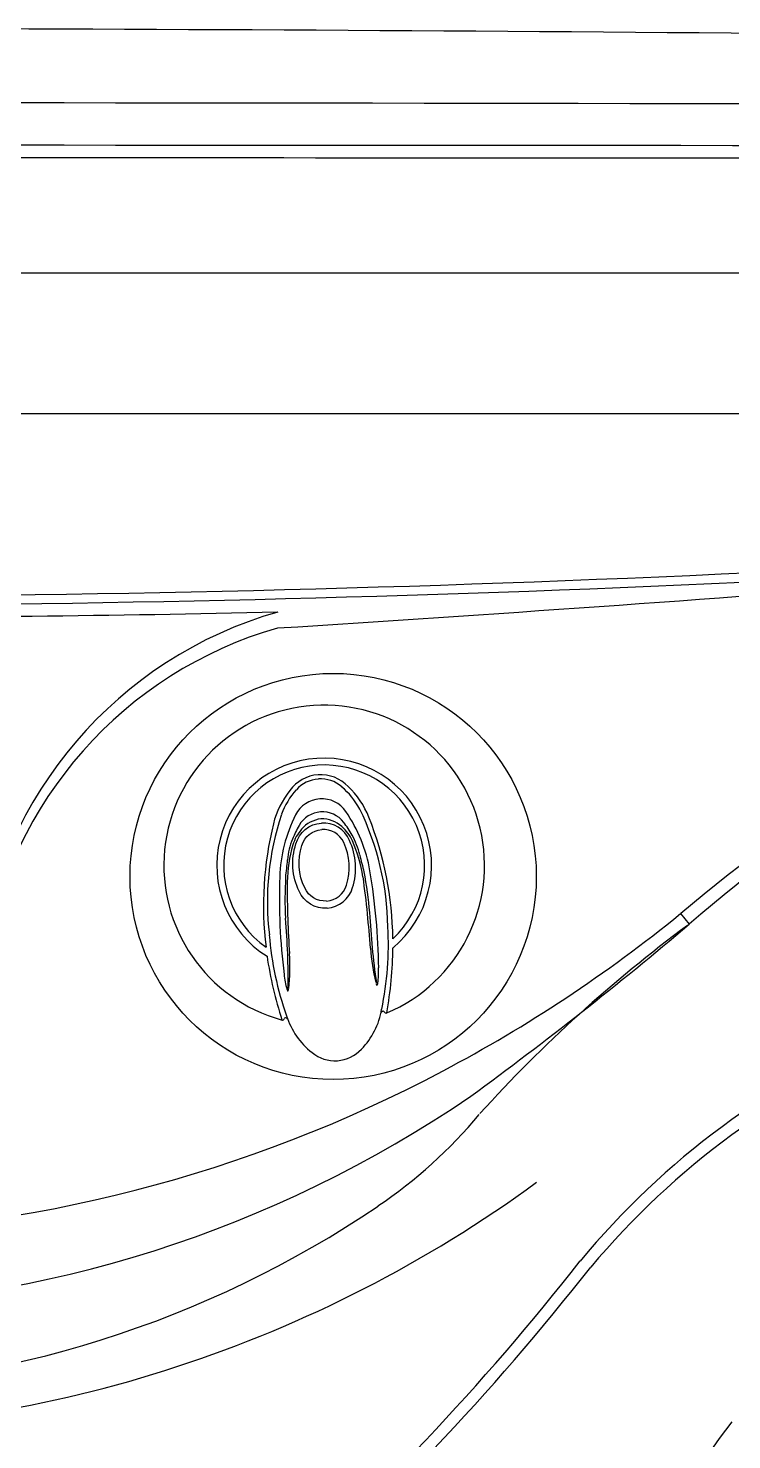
# Model space of a CAD drawing. Extents: x 1075 to 1144, y 510 to 635.
# Drawn here: x 1113.57 to 1119.49, y 575.7 to 587.59 of the extents above; entities that cross this region are included whole.
import ezdxf

# ---------------------------------------------------------------- set-up
doc = ezdxf.new("R2010")
doc.units = 0
doc.header["$MEASUREMENT"] = 0
doc.layers.add('1', color=4, linetype='Continuous')

# ---------------------------------------------------------------- blocks, each defined once
blk = doc.blocks.new('19 HS TX')
at = {"layer": '1', "color": 2, "linetype": 'Continuous'}
blk.add_line((16.83, 64.547), (50.721, 64.547), dxfattribs=at)
at = {"layer": '1', "color": 3, "linetype": 'Continuous'}
blk.add_line((43.3, 60.334), (43.372, 60.244), dxfattribs=at)
at = {"layer": '1', "color": 3}
for points in [[(40.322, 60.38, -0.315142), (40.086, 60.522, -0.18995), (40.059, 60.921, -0.321841), (40.274, 61.097, -0.321841)], [(40.318, 60.44, -0.313827), (40.134, 60.55, -0.191301), (40.109, 60.908, -0.313824), (40.277, 61.042, -0.313824)], [(40.322, 60.38, 0.315142), (40.537, 60.553, 0.18995), (40.51, 60.951, 0.321841), (40.274, 61.097, 0.321841)], [(40.318, 60.44, 0.313827), (40.486, 60.573, 0.191301), (40.462, 60.932, 0.313824), (40.277, 61.042, 0.313824)]]:
    blk.add_lwpolyline(points, format="xyb", dxfattribs=at)
blk.add_circle((40.373, 60.647), 1.711, dxfattribs=at)
at = {"layer": '1', "linetype": 'Continuous'}
blk.add_arc((33.776, -1099.189), 1166.982, 89.155071, 90.84486, dxfattribs=at)
at = {"layer": '1', "color": 3, "linetype": 'Continuous'}
for centre, radius, start, end in [((33.776, -5184.989), 5252.154, 89.848816, 90.151184), ((34.106, -12829.045), 12895.852, 89.9398988, 90.0630368), ((33.769, -50919.373), 50986.073, 89.9806691, 90.0193119), ((33.735, 14068134.114), 14068068.383, 269.9999310999, 270.0000692134), ((35.204, 246.93), 183.928, 264.36224, 274.83967), ((35.238, 247.535), 184.608, 264.62315, 274.81362), ((14.688, 458.757), 396.819, 273.64354, 275.211), ((52.455, 49.496), 14.187, 96.9877, 130.1881), ((52.638, 49.582), 14.126, 97.7668, 130.9948), ((40.874, 59.502), 3.509, 106.0175, 172.7572), ((40.859, 59.414), 3.46, 106.0006, 171.0749), ((35.668, 69.687), 12.071, 297.8129, 309.2148), ((22.126, 85.343), 32.884, 306.168, 310.2477), ((50.458, 50.638), 11.937, 126.493, 137.8479), ((47.67, 53.1), 6.764, 112.5188, 140.4465), ((47.755, 52.987), 6.801, 112.5079, 140.0285), ((35.757, 69.451), 11.821, 244.2271, 297.9684), ((35.775, 67.21), 10.195, 238.0821, 304.3815), ((38.456, 61.265), 4.097, 304.0566, 320.1982), ((35.711, 65.326), 9, 270.968, 304.0566), ((25.628, 70.61), 21.388, 311.199, 321.882), ((26.064, 70.244), 20.92, 310.8916, 321.9704), ((62.85, 41.853), 23.816, 143.4009, 150.16)]:
    blk.add_arc(centre, radius, start, end, dxfattribs=at)
at = {"layer": '1', "color": 2, "linetype": 'Continuous'}
for centre, radius, start, end in [((35.824, 242.376), 179.547, 268.66223, 271.30259), ((35.68, 66.835), 10.856, 270.0861, 306.169)]:
    blk.add_arc(centre, radius, start, end, dxfattribs=at)
at = {"layer": '1', "color": 3}
for centre, radius, start, end in [((40.297, 60.74), 1.35, 93.8408, 254.7641), ((40.298, 60.74), 1.35, 292.9562, 93.8796), ((40.297, 60.74), 0.904, 93.8312, 237.8759), ((40.298, 60.74), 0.904, 309.8444, 93.8891), ((40.297, 60.74), 0.846, 93.8292, 234.6452), ((40.267, 61.188), 0.316, 93.8038, 144.6265), ((40.298, 60.74), 0.846, 313.0751, 93.8911), ((40.268, 61.188), 0.316, 43.0938, 93.9166), ((40.575, 60.915), 0.727, 141.1756, 165.9741), ((40.571, 60.928), 0.679, 138.5137, 159.0808), ((40.266, 61.197), 0.271, 93.6816, 138.5137), ((40.268, 61.198), 0.271, 49.2066, 94.0388), ((40.001, 60.889), 0.679, 28.6395, 49.2066), ((39.999, 60.877), 0.727, 21.7462, 46.5447), ((40.276, 61.054), 0.247, 93.7749, 153.2211), ((40.277, 61.054), 0.247, 34.4992, 93.9454), ((42.153, 60.436), 2.334, 161.6771, 186.9349), ((41.171, 60.602), 1.249, 153.2211, 178.1354), ((40.283, 60.964), 0.227, 93.945, 150.0289), ((40.305, 60.869), 0.266, 97.6124, 138.4902), ((40.282, 60.964), 0.227, 37.6914, 93.7754), ((40.272, 60.867), 0.266, 49.2301, 90.1079), ((39.451, 60.486), 1.249, 9.5849, 34.4992), ((38.5, 60.19), 2.334, 0.7854, 26.0432), ((38.035, 60.093), 2.841, 0.582, 21.7462), ((42.627, 60.403), 2.841, 165.9741, 187.1384), ((40.843, 60.641), 0.873, 150.0289, 158.4585), ((40.368, 60.813), 0.349, 138.4902, 163.4287), ((40.218, 60.803), 0.349, 24.2916, 49.2301), ((39.771, 60.569), 0.873, 29.2618, 37.6914), ((41.112, 60.592), 1.125, 163.4287, 179.5917), ((40.618, 60.73), 0.632, 158.4585, 174.8358), ((39.981, 60.687), 0.632, 12.8845, 29.2618), ((39.51, 60.484), 1.125, 8.1286, 24.2916), ((35.818, 61.163), 4.188, 352.8283, 354.8358), ((44.68, 61.761), 4.188, 192.8845, 194.892), ((37.874, 60.127), 2.815, 4.391, 11.4426), ((35.432, 59.808), 5.325, 0.7336, 9.5849), ((45.245, 60.47), 5.325, 178.1354, 186.9867), ((42.782, 60.458), 2.815, 176.2778, 183.3293), ((47.274, 60.548), 7.288, 179.5917, 182.0568), ((33.41, 59.613), 7.288, 5.6636, 8.1286), ((33.511, 59.745), 6.484, 359.6053, 4.8603), ((30.153, 59.29), 10.561, 4.0878, 5.6636), ((47.156, 60.666), 6.484, 182.86, 188.1151), ((50.545, 60.666), 10.561, 182.0568, 183.6325), ((38.113, 60.077), 2.725, 348.3697, 3.0442), ((42.551, 60.376), 2.725, 184.6761, 199.3506), ((43.037, 60.446), 3.255, 188.3144, 198.038), ((38.257, 59.885), 1.752, 354.0775, 3.6325), ((42.435, 60.167), 1.752, 184.0878, 193.6428), ((37.622, 60.08), 3.255, 349.6823, 359.4059), ((40.955, 59.944), 1.003, 186.9867, 194.31), ((39.753, 59.863), 1.003, 353.4104, 0.7336), ((40.012, 59.704), 0.0297, 194.31, 212.9533), ((39.958, 59.701), 0.0406, 336.8612, 353.4524), ((40.774, 59.756), 0.0406, 194.268, 210.8591), ((40.742, 59.735), 0.00301, 192.9823, 328.4623), ((40.702, 59.76), 0.0492, 328.4623, 334.767), ((40.72, 59.751), 0.0297, 334.767, 353.4104), ((40.028, 59.714), 0.0492, 212.9533, 219.258), ((39.992, 59.685), 0.00301, 219.258, 354.7381), ((40.579, 59.658), 0.626, 197.1315, 232.178), ((40.164, 59.63), 0.626, 315.5423, 350.5888), ((40.792, 59.495), 0.0151, 117.5379, 162.5452), ((40.833, 59.399), 0.119, 109.5816, 113.7422), ((40.795, 59.501), 0.0106, 16.5579, 102.2556), ((40.819, 59.511), 0.0152, 208.8582, 241.3587), ((40.819, 59.511), 0.0149, 241.2619, 293.0518), ((39.946, 59.452), 0.0149, 254.6685, 306.4584), ((39.946, 59.452), 0.0152, 306.3616, 338.8621), ((39.971, 59.445), 0.0106, 85.4647, 171.1625), ((39.947, 59.339), 0.119, 73.9782, 78.1388), ((39.975, 59.439), 0.0151, 25.1751, 70.1824), ((40.388, 59.395), 0.301, 230.2194, 273.9471), ((40.389, 59.395), 0.301, 273.7732, 317.5009)]:
    blk.add_arc(centre, radius, start, end, dxfattribs=at)

msp = doc.modelspace()

# ---------------------------------------------------------------- block references
at = {"layer": '1'}
msp.add_blockref('19 HS TX', (1075.762, 519.794), dxfattribs=at)

doc.saveas('drawing.dxf')
